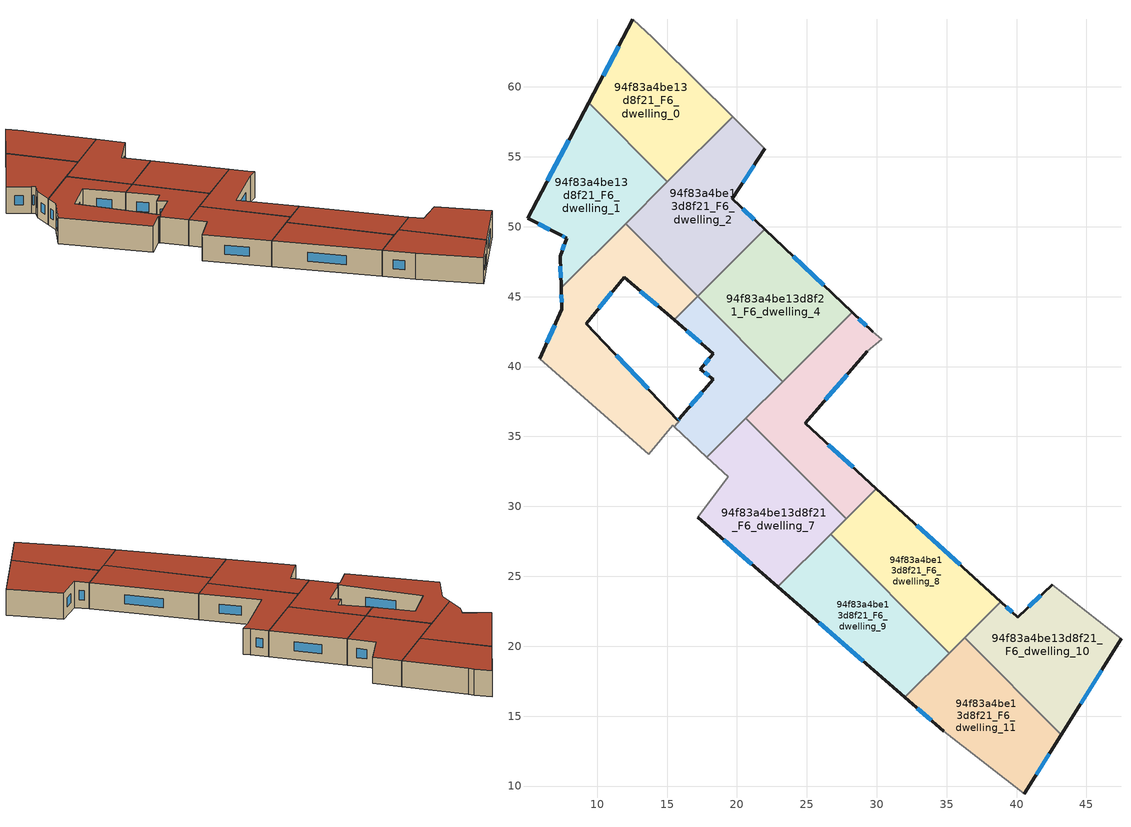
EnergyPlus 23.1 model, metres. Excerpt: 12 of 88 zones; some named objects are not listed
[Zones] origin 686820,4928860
94f83a4be13d8f21_F6_dwelling_0
 floor to 94f83a4be13d8f21_F5_dwelling_0 (EU_floor_Construction): 14.44,63.06 19.69,57.86 15.03,53.21 9.39,58.86 12.56,64.85 13.97,63.53 z18
 wall outside (EU_wall_Construction): 12.56,64.85 9.39,58.86 z18:21
 wall to 94f83a4be13d8f21_F6_dwelling_1 (EU_wall_Construction): 9.39,58.86 15.03,53.21 z18:21
 wall adiabatic (EU_wall_Construction): 19.69,57.86 14.44,63.06 13.97,63.53 12.56,64.85 z18:21
 wall to 94f83a4be13d8f21_F6_dwelling_2 (EU_wall_Construction): 15.03,53.21 19.69,57.86 z18:21
 window (EU_Window_Construction): 11.53,62.91 10.42,60.81 z18.98:20.02
 roof outside (EU_roof_Construction): 19.69,57.86 14.44,63.06 13.97,63.53 12.56,64.85 9.39,58.86 15.03,53.21 z21
94f83a4be13d8f21_F6_dwelling_1
 floor to 94f83a4be13d8f21_F5_dwelling_1 (EU_floor_Construction): 9.39,58.86 15.03,53.21 7.43,45.64 7.35,47.89 7.81,49.18 7.37,49.42 5.02,50.59 z18
 wall outside (EU_wall_Construction): 9.39,58.86 5.02,50.59 7.37,49.42 7.81,49.18 7.35,47.89 7.43,45.64 z18:21
 wall to 94f83a4be13d8f21_F6_dwelling_3 (EU_wall_Construction): 7.43,45.64 12.03,50.22 z18:21
 wall to 94f83a4be13d8f21_F6_dwelling_2 (EU_wall_Construction): 12.03,50.22 15.03,53.21 z18:21
 window (EU_Window_Construction): 7.51,49.34 7.67,49.26 / 5.78,50.21 6.61,49.8 / 7.97,56.17 6.44,53.28 / 7.38,47.16 7.4,46.37 / 7.66,48.77 7.5,48.31 z18.98:20.02
 roof outside (EU_roof_Construction): 15.03,53.21 9.39,58.86 5.02,50.59 7.37,49.42 7.81,49.18 7.35,47.89 7.43,45.64 z21
94f83a4be13d8f21_F6_dwelling_10
 floor to 94f83a4be13d8f21_F5_dwelling_10 (EU_floor_Construction): 47.47,20.53 43.2,13.67 36.28,20.61 38.86,23.18 40.07,22.08 42.55,24.39 z18
 wall outside (EU_wall_Construction): 42.55,24.39 40.07,22.08 38.86,23.18 / 43.2,13.67 47.47,20.53 z18:21
 wall to 94f83a4be13d8f21_F6_dwelling_11 (EU_wall_Construction): 36.28,20.61 43.2,13.67 z18:21
 wall adiabatic (EU_wall_Construction): 47.47,20.53 42.55,24.39 z18:21
 wall to 94f83a4be13d8f21_F6_dwelling_8 (EU_wall_Construction): 38.86,23.18 36.28,20.61 z18:21
 window (EU_Window_Construction): 39.68,22.44 39.26,22.83 / 41.74,23.64 40.88,22.84 / 44.59,15.9 46.08,18.3 z18.98:20.02
 roof outside (EU_roof_Construction): 43.2,13.67 47.47,20.53 42.55,24.39 40.07,22.08 38.86,23.18 36.28,20.61 z21
94f83a4be13d8f21_F6_dwelling_11
 floor to 94f83a4be13d8f21_F5_dwelling_11 (EU_floor_Construction): 36.28,20.61 43.2,13.67 40.56,9.43 34.79,13.93 32.01,16.35 z18
 wall outside (EU_wall_Construction): 40.56,9.43 43.2,13.67 / 32.01,16.35 34.79,13.93 z18:21
 wall adiabatic (EU_wall_Construction): 34.79,13.93 40.56,9.43 z18:21
 wall to 94f83a4be13d8f21_F6_dwelling_9 (EU_wall_Construction): 35.18,19.51 32.01,16.35 z18:21
 wall to 94f83a4be13d8f21_F6_dwelling_8 (EU_wall_Construction): 36.28,20.61 35.18,19.51 z18:21
 window (EU_Window_Construction): 41.42,10.81 42.34,12.29 / 32.91,15.57 33.88,14.72 z18.98:20.02
 roof outside (EU_roof_Construction): 40.56,9.43 43.2,13.67 36.28,20.61 32.01,16.35 34.79,13.93 z21
94f83a4be13d8f21_F6_dwelling_2
 floor to 94f83a4be13d8f21_F5_dwelling_2 (EU_floor_Construction): 22,55.57 19.67,52 21.98,49.81 17.19,45.04 12.03,50.22 19.69,57.86 z18
 wall outside (EU_wall_Construction): 21.98,49.81 19.67,52 22,55.57 z18:21
 wall to 94f83a4be13d8f21_F6_dwelling_3 (EU_wall_Construction): 12.03,50.22 17.19,45.04 z18:21
 wall adiabatic (EU_wall_Construction): 22,55.57 19.69,57.86 z18:21
 wall to 94f83a4be13d8f21_F6_dwelling_4 (EU_wall_Construction): 17.19,45.04 21.98,49.81 z18:21
 window (EU_Window_Construction): 20.43,53.16 21.24,54.41 / 21.23,50.52 20.42,51.28 z18.98:20.02
 roof outside (EU_roof_Construction): 21.98,49.81 19.67,52 22,55.57 19.69,57.86 12.03,50.22 17.19,45.04 z21
94f83a4be13d8f21_F6_dwelling_3
 floor to 94f83a4be13d8f21_F5_dwelling_3 (EU_floor_Construction): 12.03,50.22 17.19,45.04 15.5,43.35 11.94,46.39 9.22,43.08 15.77,36.14 15.87,36.26 15.94,36.18 15.53,35.69 15.42,35.79 13.71,33.74 5.89,40.57 7.48,44.11 7.43,45.64 z18
 wall outside (EU_wall_Construction): 7.43,45.64 7.48,44.11 5.89,40.57 / 15.87,36.26 15.77,36.14 9.22,43.08 11.94,46.39 15.5,43.35 z18:21
 wall to 94f83a4be13d8f21_F6_dwelling_5 (EU_wall_Construction): 15.5,43.35 17.19,45.04 / 15.53,35.69 15.94,36.18 15.87,36.26 z18:21
 wall adiabatic (EU_wall_Construction): 5.89,40.57 13.71,33.74 15.42,35.79 15.53,35.69 z18:21
 window (EU_Window_Construction): 6.96,42.95 6.41,41.72 / 7.44,45.14 7.46,44.6 / 13.1,45.4 14.34,44.34 / 10.1,44.15 11.06,45.32 / 13.64,38.4 11.35,40.82 / 15.84,36.22 15.8,36.18 z18.98:20.02
 roof outside (EU_roof_Construction): 15.53,35.69 15.94,36.18 15.87,36.26 15.77,36.14 9.22,43.08 11.94,46.39 15.5,43.35 17.19,45.04 12.03,50.22 7.43,45.64 7.48,44.11 5.89,40.57 13.71,33.74 15.42,35.79 z21
94f83a4be13d8f21_F6_dwelling_4
 floor to 94f83a4be13d8f21_F5_dwelling_4 (EU_floor_Construction): 28.24,43.87 23.28,38.93 17.19,45.04 21.98,49.81 z18
 wall outside (EU_wall_Construction): 28.24,43.87 21.98,49.81 z18:21
 wall to 94f83a4be13d8f21_F6_dwelling_5 (EU_wall_Construction): 17.19,45.04 23.28,38.93 z18:21
 wall to 94f83a4be13d8f21_F6_dwelling_6 (EU_wall_Construction): 23.28,38.93 28.24,43.87 z18:21
 window (EU_Window_Construction): 26.21,45.8 24.02,47.88 z18.98:20.02
 roof outside (EU_roof_Construction): 28.24,43.87 21.98,49.81 17.19,45.04 23.28,38.93 z21
94f83a4be13d8f21_F6_dwelling_5
 floor to 94f83a4be13d8f21_F5_dwelling_5 (EU_floor_Construction): 17.19,45.04 23.28,38.93 17.85,33.52 15.53,35.69 15.94,36.18 15.87,36.26 18.29,39.11 17.39,39.8 18.32,40.93 15.5,43.35 z18
 wall outside (EU_wall_Construction): 15.5,43.35 18.32,40.93 17.39,39.8 18.29,39.11 15.87,36.26 z18:21
 wall adiabatic (EU_wall_Construction): 15.53,35.69 17.85,33.52 z18:21
 wall to 94f83a4be13d8f21_F6_dwelling_7 (EU_wall_Construction): 17.85,33.52 20.65,36.3 z18:21
 wall to 94f83a4be13d8f21_F6_dwelling_6 (EU_wall_Construction): 20.65,36.3 23.28,38.93 z18:21
 window (EU_Window_Construction): 17.5,38.18 16.66,37.19 / 17.68,39.58 18,39.33 / 18.02,40.57 17.69,40.17 / 16.42,42.56 17.4,41.72 z18.98:20.02
 roof outside (EU_roof_Construction): 23.28,38.93 17.19,45.04 15.5,43.35 18.32,40.93 17.39,39.8 18.29,39.11 15.87,36.26 15.94,36.18 15.53,35.69 17.85,33.52 z21
94f83a4be13d8f21_F6_dwelling_6
 floor to 94f83a4be13d8f21_F5_dwelling_6 (EU_floor_Construction): 29.72,42.47 30.34,41.95 29.33,41.08 24.87,35.93 29.98,31.28 27.81,29.12 20.65,36.3 28.24,43.87 z18
 wall outside (EU_wall_Construction): 29.98,31.28 24.87,35.93 29.33,41.08 / 29.72,42.47 28.24,43.87 z18:21
 wall to 94f83a4be13d8f21_F6_dwelling_7 (EU_wall_Construction): 20.65,36.3 27.81,29.12 z18:21
 wall adiabatic (EU_wall_Construction): 29.33,41.08 30.34,41.95 29.72,42.47 z18:21
 wall to 94f83a4be13d8f21_F6_dwelling_8 (EU_wall_Construction): 27.81,29.12 29.98,31.28 z18:21
 window (EU_Window_Construction): 28.32,32.79 26.53,34.42 / 29.24,42.93 28.72,43.42 / 26.32,37.61 27.88,39.41 z18.98:20.02
 roof outside (EU_roof_Construction): 29.98,31.28 24.87,35.93 29.33,41.08 30.34,41.95 29.72,42.47 28.24,43.87 20.65,36.3 27.81,29.12 z21
94f83a4be13d8f21_F6_dwelling_7
 floor to 94f83a4be13d8f21_F5_dwelling_7 (EU_floor_Construction): 20.65,36.3 27.81,29.12 22.92,24.25 17.2,29.21 19.37,32.11 17.85,33.52 z18
 wall outside (EU_wall_Construction): 17.2,29.21 22.92,24.25 z18:21
 wall adiabatic (EU_wall_Construction): 17.85,33.52 19.37,32.11 17.2,29.21 z18:21
 wall to 94f83a4be13d8f21_F6_dwelling_9 (EU_wall_Construction): 22.92,24.25 26.71,28.02 z18:21
 wall to 94f83a4be13d8f21_F6_dwelling_8 (EU_wall_Construction): 26.71,28.02 27.81,29.12 z18:21
 window (EU_Window_Construction): 19.06,27.6 21.06,25.86 z18.98:20.02
 roof outside (EU_roof_Construction): 27.81,29.12 20.65,36.3 17.85,33.52 19.37,32.11 17.2,29.21 22.92,24.25 z21
94f83a4be13d8f21_F6_dwelling_8
 floor to 94f83a4be13d8f21_F5_dwelling_8 (EU_floor_Construction): 38.86,23.18 35.18,19.51 26.71,28.02 29.98,31.28 z18
 wall outside (EU_wall_Construction): 38.86,23.18 29.98,31.28 z18:21
 wall to 94f83a4be13d8f21_F6_dwelling_9 (EU_wall_Construction): 26.71,28.02 35.18,19.51 z18:21
 window (EU_Window_Construction): 35.97,25.82 32.87,28.65 z18.98:20.02
 roof outside (EU_roof_Construction): 38.86,23.18 29.98,31.28 26.71,28.02 35.18,19.51 z21
94f83a4be13d8f21_F6_dwelling_9
 floor to 94f83a4be13d8f21_F5_dwelling_9 (EU_floor_Construction): 26.71,28.02 35.18,19.51 32.01,16.35 22.92,24.25 z18
 wall outside (EU_wall_Construction): 22.92,24.25 32.01,16.35 z18:21
 window (EU_Window_Construction): 25.88,21.68 29.05,18.92 z18.98:20.02
 roof outside (EU_roof_Construction): 35.18,19.51 26.71,28.02 22.92,24.25 32.01,16.35 z21
[Building]
EU S2 Campaign: North Axis=0; Terrain=City; Solar Distribution=FullExterior
[Site:Location]
Bologna: Latitude=44.5; Longitude=11.25; Time Zone=1; Elevation=37
[SizingPeriod:WeatherFileDays]
AnnualSizingPeriod: Begin Month=1; Begin Day of Month=1; End Month=12; End Day of Month=31; Day of Week for Start Day=Monday; Use Weather File Daylight Saving Period=No; Use Weather File Rain and Snow Indicators=No
[MATERIAL]
EU_InternalMass_Material: Roughness=MediumRough; Thickness=0.1; Conductivity=1; Density=1800; Specific Heat=900; Thermal Absorptance=0.9; Solar Absorptance=0.7; Visible Absorptance=0.7
[MATERIAL:NOMASS] Roughness=MediumRough; Thermal Absorptance=0.9; Solar Absorptance=0.7; Visible Absorptance=0.7
Name | Thermal Resistance
EU_wall_NoMass | 0.905828
EU_roof_NoMass | 0.37593
EU_floor_NoMass | 0.67114
[WINDOWMATERIAL:SIMPLEGLAZINGSYSTEM]
EU_Window_SimpleGlazing: UFactor=4.52486; Solar Heat Gain Coefficient=0.85; Visible Transmittance=0.85
[CONSTRUCTION]
EU_wall_Construction: EU_wall_NoMass
EU_roof_Construction: EU_roof_NoMass
EU_floor_Construction: EU_floor_NoMass
EU_Window_Construction: EU_Window_SimpleGlazing
EU_InternalMass_Construction: EU_InternalMass_Material
[ZONE] Type=1; Multiplier=1; Ceiling Height=autocalculate; Floor Area=autocalculate; Part of Total Floor Area=Yes
Name | Volume
94f83a4be13d8f21_F6_dwelling_0 | 176.87
94f83a4be13d8f21_F6_dwelling_1 | 176.852
94f83a4be13d8f21_F6_dwelling_10 | 181.128
94f83a4be13d8f21_F6_dwelling_11 | 172.608
94f83a4be13d8f21_F6_dwelling_2 | 192.832
94f83a4be13d8f21_F6_dwelling_3 | 216.627
94f83a4be13d8f21_F6_dwelling_4 | 177.959
94f83a4be13d8f21_F6_dwelling_5 | 120.029
94f83a4be13d8f21_F6_dwelling_6 | 158.06
94f83a4be13d8f21_F6_dwelling_7 | 195.683
94f83a4be13d8f21_F6_dwelling_8 | 176.851
94f83a4be13d8f21_F6_dwelling_9 | 176.872
[INTERNALMASS] Construction=EU_InternalMass_Construction
Name | Zone or ZoneList | Surface Area
94f83a4be13d8f21_F6_dwelling_0_EU_InternalMass | 94f83a4be13d8f21_F6_dwelling_0 | 58.9565
94f83a4be13d8f21_F6_dwelling_1_EU_InternalMass | 94f83a4be13d8f21_F6_dwelling_1 | 58.9508
94f83a4be13d8f21_F6_dwelling_2_EU_InternalMass | 94f83a4be13d8f21_F6_dwelling_2 | 64.2773
94f83a4be13d8f21_F6_dwelling_3_EU_InternalMass | 94f83a4be13d8f21_F6_dwelling_3 | 72.2076
94f83a4be13d8f21_F6_dwelling_4_EU_InternalMass | 94f83a4be13d8f21_F6_dwelling_4 | 59.3194
94f83a4be13d8f21_F6_dwelling_5_EU_InternalMass | 94f83a4be13d8f21_F6_dwelling_5 | 40.0087
94f83a4be13d8f21_F6_dwelling_6_EU_InternalMass | 94f83a4be13d8f21_F6_dwelling_6 | 52.6863
94f83a4be13d8f21_F6_dwelling_7_EU_InternalMass | 94f83a4be13d8f21_F6_dwelling_7 | 65.2274
94f83a4be13d8f21_F6_dwelling_8_EU_InternalMass | 94f83a4be13d8f21_F6_dwelling_8 | 58.9502
94f83a4be13d8f21_F6_dwelling_9_EU_InternalMass | 94f83a4be13d8f21_F6_dwelling_9 | 58.9576
94f83a4be13d8f21_F6_dwelling_10_EU_InternalMass | 94f83a4be13d8f21_F6_dwelling_10 | 60.376
94f83a4be13d8f21_F6_dwelling_11_EU_InternalMass | 94f83a4be13d8f21_F6_dwelling_11 | 57.5357
[OTHEREQUIPMENT] Fuel Type=Electricity; Design Level Calculation Method=Watts/Area; Power per Zone Floor Area=1; Fraction Latent=0; Fraction Radiant=0; Fraction Lost=0; Carbon Dioxide Generation Rate=0; EndUse Subcategory=EU_Step8_InternalGains
Name | Zone or ZoneList or Space or SpaceList | Schedule
EU_Step8_InternalGain_94f83a4be13d8f21_F6_dwelling_0_f000 | 94f83a4be13d8f21_F6_dwelling_0 | EU_Step8_GainSchedule_94f83a4be13d8f21_F6_dwelling_0_f000
EU_Step8_InternalGain_94f83a4be13d8f21_F6_dwelling_1_f000 | 94f83a4be13d8f21_F6_dwelling_1 | EU_Step8_GainSchedule_94f83a4be13d8f21_F6_dwelling_1_f000
EU_Step8_InternalGain_94f83a4be13d8f21_F6_dwelling_2_f000 | 94f83a4be13d8f21_F6_dwelling_2 | EU_Step8_GainSchedule_94f83a4be13d8f21_F6_dwelling_2_f000
EU_Step8_InternalGain_94f83a4be13d8f21_F6_dwelling_3_f000 | 94f83a4be13d8f21_F6_dwelling_3 | EU_Step8_GainSchedule_94f83a4be13d8f21_F6_dwelling_3_f000
EU_Step8_InternalGain_94f83a4be13d8f21_F6_dwelling_4_f000 | 94f83a4be13d8f21_F6_dwelling_4 | EU_Step8_GainSchedule_94f83a4be13d8f21_F6_dwelling_4_f000
EU_Step8_InternalGain_94f83a4be13d8f21_F6_dwelling_5_f000 | 94f83a4be13d8f21_F6_dwelling_5 | EU_Step8_GainSchedule_94f83a4be13d8f21_F6_dwelling_5_f000
EU_Step8_InternalGain_94f83a4be13d8f21_F6_dwelling_6_f000 | 94f83a4be13d8f21_F6_dwelling_6 | EU_Step8_GainSchedule_94f83a4be13d8f21_F6_dwelling_6_f000
EU_Step8_InternalGain_94f83a4be13d8f21_F6_dwelling_7_f000 | 94f83a4be13d8f21_F6_dwelling_7 | EU_Step8_GainSchedule_94f83a4be13d8f21_F6_dwelling_7_f000
EU_Step8_InternalGain_94f83a4be13d8f21_F6_dwelling_8_f000 | 94f83a4be13d8f21_F6_dwelling_8 | EU_Step8_GainSchedule_94f83a4be13d8f21_F6_dwelling_8_f000
EU_Step8_InternalGain_94f83a4be13d8f21_F6_dwelling_9_f000 | 94f83a4be13d8f21_F6_dwelling_9 | EU_Step8_GainSchedule_94f83a4be13d8f21_F6_dwelling_9_f000
EU_Step8_InternalGain_94f83a4be13d8f21_F6_dwelling_10_f000 | 94f83a4be13d8f21_F6_dwelling_10 | EU_Step8_GainSchedule_94f83a4be13d8f21_F6_dwelling_10_f000
EU_Step8_InternalGain_94f83a4be13d8f21_F6_dwelling_11_f000 | 94f83a4be13d8f21_F6_dwelling_11 | EU_Step8_GainSchedule_94f83a4be13d8f21_F6_dwelling_11_f000
[ZONEVENTILATION:DESIGNFLOWRATE] Schedule=EU_AlwaysOn; Design Flow Rate Calculation Method=AirChanges/Hour; Air Changes per Hour=0.73129; Ventilation Type=Natural; Fan Pressure Rise=0; Fan Total Efficiency=1; Constant Term Coefficient=1; Temperature Term Coefficient=0; Velocity Term Coefficient=0; Velocity Squared Term Coefficient=0; Minimum Indoor Temperature=-100; Maximum Indoor Temperature=100; Delta Temperature=-100; Minimum Outdoor Temperature=-100; Maximum Outdoor Temperature=100; Maximum Wind Speed=40
Name | Zone or ZoneList or Space or SpaceList
EU_ConstantAir_94f83a4be13d8f21_F6_dwelling_0 | 94f83a4be13d8f21_F6_dwelling_0
EU_ConstantAir_94f83a4be13d8f21_F6_dwelling_1 | 94f83a4be13d8f21_F6_dwelling_1
EU_ConstantAir_94f83a4be13d8f21_F6_dwelling_2 | 94f83a4be13d8f21_F6_dwelling_2
EU_ConstantAir_94f83a4be13d8f21_F6_dwelling_3 | 94f83a4be13d8f21_F6_dwelling_3
EU_ConstantAir_94f83a4be13d8f21_F6_dwelling_4 | 94f83a4be13d8f21_F6_dwelling_4
EU_ConstantAir_94f83a4be13d8f21_F6_dwelling_5 | 94f83a4be13d8f21_F6_dwelling_5
EU_ConstantAir_94f83a4be13d8f21_F6_dwelling_6 | 94f83a4be13d8f21_F6_dwelling_6
EU_ConstantAir_94f83a4be13d8f21_F6_dwelling_7 | 94f83a4be13d8f21_F6_dwelling_7
EU_ConstantAir_94f83a4be13d8f21_F6_dwelling_8 | 94f83a4be13d8f21_F6_dwelling_8
EU_ConstantAir_94f83a4be13d8f21_F6_dwelling_9 | 94f83a4be13d8f21_F6_dwelling_9
EU_ConstantAir_94f83a4be13d8f21_F6_dwelling_10 | 94f83a4be13d8f21_F6_dwelling_10
EU_ConstantAir_94f83a4be13d8f21_F6_dwelling_11 | 94f83a4be13d8f21_F6_dwelling_11
[HVACTEMPLATE:ZONE:IDEALLOADSAIRSYSTEM] System Availability Schedule=EU_AlwaysOn; Maximum Heating Supply Air Temperature=50; Minimum Cooling Supply Air Temperature=13; Maximum Heating Supply Air Humidity Ratio=0.0156; Minimum Cooling Supply Air Humidity Ratio=0.0077; Heating Limit=NoLimit; Cooling Limit=NoLimit; Heating Availability Schedule=EU_AlwaysOn; Cooling Availability Schedule=EU_CoolingOff; Dehumidification Control Type=ConstantSensibleHeatRatio; Cooling Sensible Heat Ratio=0.7; Dehumidification Setpoint=60; Humidification Control Type=None; Humidification Setpoint=30; Outdoor Air Method=None; Outdoor Air Flow Rate per Person=0.00944; Outdoor Air Flow Rate per Zone Floor Area=0; Outdoor Air Flow Rate per Zone=0; Demand Controlled Ventilation Type=None; Outdoor Air Economizer Type=NoEconomizer; Heat Recovery Type=None; Sensible Heat Recovery Effectiveness=0.7; Latent Heat Recovery Effectiveness=0.65
Name | Template Thermostat
94f83a4be13d8f21_F6_dwelling_0 | EU_HeatOnly_94f83a4be13d8f21_F6_dwelling_0
94f83a4be13d8f21_F6_dwelling_1 | EU_HeatOnly_94f83a4be13d8f21_F6_dwelling_1
94f83a4be13d8f21_F6_dwelling_2 | EU_HeatOnly_94f83a4be13d8f21_F6_dwelling_2
94f83a4be13d8f21_F6_dwelling_3 | EU_HeatOnly_94f83a4be13d8f21_F6_dwelling_3
94f83a4be13d8f21_F6_dwelling_4 | EU_HeatOnly_94f83a4be13d8f21_F6_dwelling_4
94f83a4be13d8f21_F6_dwelling_5 | EU_HeatOnly_94f83a4be13d8f21_F6_dwelling_5
94f83a4be13d8f21_F6_dwelling_6 | EU_HeatOnly_94f83a4be13d8f21_F6_dwelling_6
94f83a4be13d8f21_F6_dwelling_7 | EU_HeatOnly_94f83a4be13d8f21_F6_dwelling_7
94f83a4be13d8f21_F6_dwelling_8 | EU_HeatOnly_94f83a4be13d8f21_F6_dwelling_8
94f83a4be13d8f21_F6_dwelling_9 | EU_HeatOnly_94f83a4be13d8f21_F6_dwelling_9
94f83a4be13d8f21_F6_dwelling_10 | EU_HeatOnly_94f83a4be13d8f21_F6_dwelling_10
94f83a4be13d8f21_F6_dwelling_11 | EU_HeatOnly_94f83a4be13d8f21_F6_dwelling_11
[SIZING:ZONE] Zone Cooling Design Supply Air Temperature Input Method=SupplyAirTemperature; Zone Cooling Design Supply Air Temperature=13; Zone Heating Design Supply Air Temperature Input Method=SupplyAirTemperature; Zone Heating Design Supply Air Temperature=50; Zone Cooling Design Supply Air Humidity Ratio=0.008; Zone Heating Design Supply Air Humidity Ratio=0.008; Cooling Design Air Flow Method=DesignDay; Cooling Design Air Flow Rate=0; Cooling Minimum Air Flow per Zone Floor Area=0.000762; Cooling Minimum Air Flow=0; Cooling Minimum Air Flow Fraction=0.2; Heating Design Air Flow Method=DesignDay; Heating Design Air Flow Rate=0; Heating Maximum Air Flow per Zone Floor Area=0.002032; Heating Maximum Air Flow=0.141576; Heating Maximum Air Flow Fraction=0.3; Account for Dedicated Outdoor Air System=No; Dedicated Outdoor Air System Control Strategy=NeutralSupplyAir; Dedicated Outdoor Air Low Setpoint Temperature for Design=autosize; Dedicated Outdoor Air High Setpoint Temperature for Design=autosize; Zone Load Sizing Method=Sensible Load Only No Latent Load; Zone Latent Cooling Design Supply Air Humidity Ratio Input Method=HumidityRatioDifference; Zone Cooling Design Supply Air Humidity Ratio Difference=0.005; Zone Latent Heating Design Supply Air Humidity Ratio Input Method=HumidityRatioDifference; Zone Humidification Design Supply Air Humidity Ratio Difference=0.005
94f83a4be13d8f21_F6_dwelling_0; 94f83a4be13d8f21_F6_dwelling_1; 94f83a4be13d8f21_F6_dwelling_2; 94f83a4be13d8f21_F6_dwelling_3; 94f83a4be13d8f21_F6_dwelling_4; 94f83a4be13d8f21_F6_dwelling_5; 94f83a4be13d8f21_F6_dwelling_6; 94f83a4be13d8f21_F6_dwelling_7; 94f83a4be13d8f21_F6_dwelling_8; 94f83a4be13d8f21_F6_dwelling_9; 94f83a4be13d8f21_F6_dwelling_10; 94f83a4be13d8f21_F6_dwelling_11
[SCHEDULE:CONSTANT]
Name | Hourly Value
EU_AlwaysOn | 1
EU_CoolingOff | 0
[SCHEDULE:FILE] Column Number=1; Rows to Skip at Top=0; Number of Hours of Data=8760; Column Separator=Comma; Interpolate to Timestep=No; Minutes per Item=60; Adjust Schedule for Daylight Savings=Yes
Name | File
EU_Step8_GainSchedule_94f83a4be13d8f21_F6_dwelling_0_f000 | ../../schedules/94f83a4be13d8f21/94f83a4be13d8f21_F6_dwelling_0_f000_gain.csv
EU_Step8_GainSchedule_94f83a4be13d8f21_F6_dwelling_1_f000 | ../../schedules/94f83a4be13d8f21/94f83a4be13d8f21_F6_dwelling_1_f000_gain.csv
EU_Step8_GainSchedule_94f83a4be13d8f21_F6_dwelling_2_f000 | ../../schedules/94f83a4be13d8f21/94f83a4be13d8f21_F6_dwelling_2_f000_gain.csv
EU_Step8_GainSchedule_94f83a4be13d8f21_F6_dwelling_3_f000 | ../../schedules/94f83a4be13d8f21/94f83a4be13d8f21_F6_dwelling_3_f000_gain.csv
EU_Step8_GainSchedule_94f83a4be13d8f21_F6_dwelling_4_f000 | ../../schedules/94f83a4be13d8f21/94f83a4be13d8f21_F6_dwelling_4_f000_gain.csv
EU_Step8_GainSchedule_94f83a4be13d8f21_F6_dwelling_5_f000 | ../../schedules/94f83a4be13d8f21/94f83a4be13d8f21_F6_dwelling_5_f000_gain.csv
EU_Step8_GainSchedule_94f83a4be13d8f21_F6_dwelling_6_f000 | ../../schedules/94f83a4be13d8f21/94f83a4be13d8f21_F6_dwelling_6_f000_gain.csv
EU_Step8_GainSchedule_94f83a4be13d8f21_F6_dwelling_7_f000 | ../../schedules/94f83a4be13d8f21/94f83a4be13d8f21_F6_dwelling_7_f000_gain.csv
EU_Step8_GainSchedule_94f83a4be13d8f21_F6_dwelling_8_f000 | ../../schedules/94f83a4be13d8f21/94f83a4be13d8f21_F6_dwelling_8_f000_gain.csv
EU_Step8_GainSchedule_94f83a4be13d8f21_F6_dwelling_9_f000 | ../../schedules/94f83a4be13d8f21/94f83a4be13d8f21_F6_dwelling_9_f000_gain.csv
EU_Step8_GainSchedule_94f83a4be13d8f21_F6_dwelling_10_f000 | ../../schedules/94f83a4be13d8f21/94f83a4be13d8f21_F6_dwelling_10_f000_gain.csv
EU_Step8_GainSchedule_94f83a4be13d8f21_F6_dwelling_11_f000 | ../../schedules/94f83a4be13d8f21/94f83a4be13d8f21_F6_dwelling_11_f000_gain.csv
